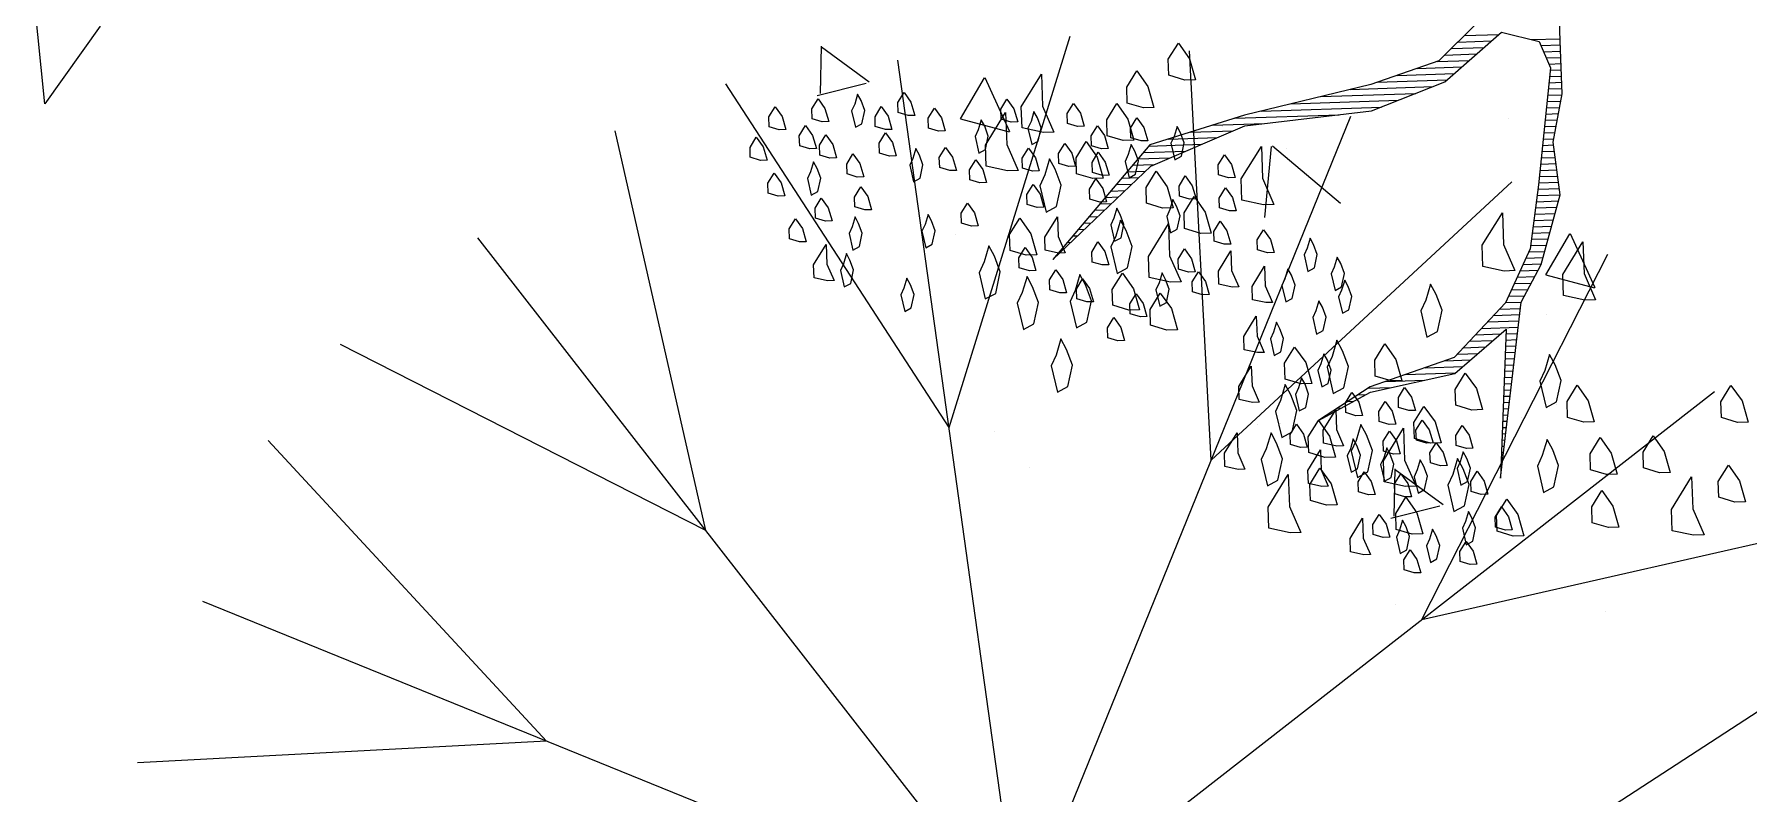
# Model space of a CAD drawing. Header units: millimetres. Extents: x 111 to 1506, y 14 to 566.
# Drawn here: x 232.246 to 234.159, y 156.875 to 157.722 of the extents above; entities that cross this region are included whole.
import ezdxf

# ---------------------------------------------------------------- set-up
doc = ezdxf.new("R2010")
doc.units = ezdxf.units.MM
doc.layers.add('ARBOLES', color=78, linetype='Continuous', lineweight=5)
doc.layers.add('fer', color=8, linetype='Continuous')
doc.layers.add('FURN', color=253, linetype='Continuous')

# ---------------------------------------------------------------- blocks, each defined once
blk = doc.blocks.new('*X16')
at = {"color": 0}
for p, q in [((17.4484, 15.98), (17.5044, 15.98)), ((17.4163, 15.95), (17.4677, 15.95)), ((17.427, 15.96), (17.4799, 15.96)), ((17.4377, 15.97), (17.4922, 15.97)), ((17.5556, 15.97), (17.6021, 15.97)), ((17.5707, 15.96), (17.6021, 15.96)), ((17.5747, 15.95), (17.6021, 15.95)), ((17.3386, 15.92), (17.431, 15.92)), ((17.3711, 15.93), (17.4433, 15.93)), ((17.4036, 15.94), (17.4555, 15.94)), ((17.5787, 15.94), (17.6021, 15.94)), ((17.5827, 15.93), (17.6021, 15.93)), ((17.5846, 15.92), (17.6021, 15.92)), ((17.2629, 15.9), (17.3957, 15.9)), ((17.3061, 15.91), (17.4188, 15.91)), ((17.5819, 15.9), (17.6021, 15.9)), ((17.5832, 15.91), (17.6021, 15.91)), ((17.1189, 15.87), (17.3117, 15.87)), ((17.1669, 15.88), (17.3397, 15.88)), ((17.2149, 15.89), (17.3677, 15.89)), ((17.5778, 15.87), (17.5996, 15.87)), ((17.5791, 15.88), (17.6018, 15.88)), ((17.5805, 15.89), (17.6021, 15.89)), ((17.0041, 15.84), (17.0729, 15.84)), ((17.0401, 15.85), (17.1235, 15.85)), ((17.0761, 15.86), (17.2435, 15.86)), ((17.5737, 15.84), (17.5929, 15.84)), ((17.575, 15.85), (17.5951, 15.85)), ((17.5764, 15.86), (17.5974, 15.86)), ((16.9281, 15.81), (16.9958, 15.81)), ((16.9371, 15.82), (17.0215, 15.82)), ((16.9681, 15.83), (17.0472, 15.83)), ((17.5696, 15.81), (17.5863, 15.81)), ((17.5709, 15.82), (17.5885, 15.82)), ((17.5723, 15.83), (17.5907, 15.83)), ((16.91, 15.79), (16.9444, 15.79)), ((16.919, 15.8), (16.9701, 15.8)), ((17.5669, 15.79), (17.5866, 15.79)), ((17.5682, 15.8), (17.5856, 15.8)), ((16.8829, 15.76), (16.9077, 15.76)), ((16.8919, 15.77), (16.9189, 15.77)), ((16.9009, 15.78), (16.9301, 15.78)), ((17.5628, 15.76), (17.5896, 15.76)), ((17.5641, 15.77), (17.5886, 15.77)), ((17.5655, 15.78), (17.5876, 15.78)), ((16.8557, 15.73), (16.8742, 15.73)), ((16.8648, 15.74), (16.8853, 15.74)), ((16.8738, 15.75), (16.8965, 15.75)), ((17.5585, 15.73), (17.5926, 15.73)), ((17.56, 15.74), (17.5916, 15.74)), ((17.5614, 15.75), (17.5906, 15.75)), ((16.8286, 15.7), (16.8406, 15.7)), ((16.8376, 15.71), (16.8518, 15.71)), ((16.8467, 15.72), (16.863, 15.72)), ((17.5535, 15.7), (17.5875, 15.7)), ((17.5551, 15.71), (17.5906, 15.71)), ((17.5568, 15.72), (17.5936, 15.72)), ((16.8105, 15.68), (16.8183, 15.68)), ((16.8195, 15.69), (16.8295, 15.69)), ((17.5501, 15.68), (17.5814, 15.68)), ((17.5518, 15.69), (17.5844, 15.69)), ((16.7833, 15.65), (16.7848, 15.65)), ((16.7924, 15.66), (16.7959, 15.66)), ((16.8014, 15.67), (16.8071, 15.67)), ((17.5451, 15.65), (17.5721, 15.65)), ((17.5468, 15.66), (17.5752, 15.66)), ((17.5485, 15.67), (17.5783, 15.67)), ((17.5352, 15.62), (17.5629, 15.62)), ((17.5402, 15.63), (17.566, 15.63)), ((17.5435, 15.64), (17.5691, 15.64)), ((17.5202, 15.59), (17.5486, 15.59)), ((17.5252, 15.6), (17.5543, 15.6)), ((17.5302, 15.61), (17.5598, 15.61)), ((17.5102, 15.57), (17.5372, 15.57)), ((17.5152, 15.58), (17.5429, 15.58)), ((17.4903, 15.54), (17.5241, 15.54)), ((17.5002, 15.55), (17.5257, 15.55)), ((17.5052, 15.56), (17.5315, 15.56)), ((17.4603, 15.51), (17.5196, 15.51)), ((17.4703, 15.52), (17.5211, 15.52)), ((17.4803, 15.53), (17.5226, 15.53)), ((17.4303, 15.48), (17.4661, 15.48)), ((17.4403, 15.49), (17.4786, 15.49)), ((17.4503, 15.5), (17.4911, 15.5)), ((17.4981, 15.48), (17.515, 15.48)), ((17.4988, 15.49), (17.5165, 15.49)), ((17.4996, 15.5), (17.5181, 15.5)), ((17.4, 15.46), (17.4411, 15.46)), ((17.4203, 15.47), (17.4536, 15.47)), ((17.4967, 15.46), (17.512, 15.46)), ((17.4974, 15.47), (17.5135, 15.47)), ((17.304, 15.43), (17.3661, 15.43)), ((17.336, 15.44), (17.4161, 15.44)), ((17.368, 15.45), (17.4286, 15.45)), ((17.4946, 15.43), (17.5074, 15.43)), ((17.4953, 15.44), (17.509, 15.44)), ((17.496, 15.45), (17.5105, 15.45)), ((17.242, 15.4), (17.2517, 15.4)), ((17.2587, 15.41), (17.2717, 15.41)), ((17.2754, 15.42), (17.3128, 15.42)), ((17.4924, 15.4), (17.5029, 15.4)), ((17.4931, 15.41), (17.5044, 15.41)), ((17.4938, 15.42), (17.5059, 15.42)), ((17.2087, 15.38), (17.2117, 15.38)), ((17.2254, 15.39), (17.2317, 15.39)), ((17.4903, 15.37), (17.4984, 15.37)), ((17.491, 15.38), (17.4999, 15.38)), ((17.4917, 15.39), (17.5014, 15.39)), ((17.4888, 15.35), (17.4953, 15.35)), ((17.4896, 15.36), (17.4968, 15.36)), ((17.4867, 15.32), (17.4908, 15.32)), ((17.4874, 15.33), (17.4923, 15.33)), ((17.4881, 15.34), (17.4938, 15.34)), ((17.4846, 15.29), (17.4862, 15.29)), ((17.4853, 15.3), (17.4877, 15.3)), ((17.486, 15.31), (17.4893, 15.31)), ((17.4831, 15.27), (17.4832, 15.27)), ((17.4838, 15.28), (17.4847, 15.28))]:
    blk.add_line(p, q, dxfattribs=at)
blk = doc.blocks.new('E1E')
at = {"layer": 'ARBOLES', "ltscale": 0.2}
for p, q in [((95.5359, 59.5519), (95.5359, 59.5519)), ((96.0598, 59.5667), (96.0598, 59.5667)), ((96.122, 59.5391), (96.122, 59.5391)), ((96.1796, 59.5223), (96.1796, 59.5223)), ((95.6009, 59.4784), (95.6009, 59.4784)), ((95.2708, 59.4541), (95.2708, 59.4541)), ((95.5845, 59.4467), (95.5298, 59.4067)), ((95.6045, 59.3832), (95.5819, 59.4428)), ((95.6038, 59.3838), (95.5266, 59.4035)), ((95.7975, 59.3971), (95.7975, 59.3971)), ((95.7699, 59.3841), (95.7699, 59.3841)), ((96.2691, 59.314), (96.2691, 59.314)), ((95.473, 59.2552), (95.473, 59.2552)), ((95.4361, 59.2211), (95.4361, 59.2211)), ((95.857, 59.2206), (95.857, 59.2206)), ((96.5118, 59.2106), (96.4571, 59.1706)), ((96.5318, 59.147), (96.5092, 59.2067)), ((96.3122, 59.1036), (96.2542, 59.1583)), ((96.3217, 59.1674), (96.2544, 59.159)), ((96.3128, 59.1041), (96.322, 59.1672)), ((96.5311, 59.1477), (96.4538, 59.1674)), ((95.9214, 59.0448), (95.8936, 59.1364)), ((95.4933, 59.1143), (95.4933, 59.1143)), ((95.92, 59.0432), (95.8063, 59.0804)), ((95.5054, 59.0022), (95.4473, 59.0568)), ((95.5148, 59.066), (95.4476, 59.0575)), ((95.506, 59.0027), (95.5152, 59.0658)), ((95.9924, 59.0443), (95.9924, 59.0443)), ((95.9008, 59.0394), (95.9008, 59.0394)), ((95.8256, 58.9566), (95.8256, 58.9566)), ((95.6403, 58.8897), (95.6403, 58.8897))]:
    blk.add_line(p, q, dxfattribs=at)
for points in [[(95.5281, 59.503), (95.5421, 59.5044), (95.5475, 59.4922), (95.5448, 59.4764), (95.5313, 59.485), (95.52, 59.4994)], [(95.5999, 59.5058), (95.618, 59.509), (95.6252, 59.4927), (95.6198, 59.4611), (95.609, 59.4855), (95.5918, 59.5022)], [(95.7024, 59.5158), (95.7313, 59.5209), (95.7429, 59.4949), (95.7343, 59.4442), (95.7169, 59.4833), (95.6894, 59.51)], [(95.5259, 59.4533), (95.5263, 59.4633), (95.5132, 59.4818), (95.5069, 59.4741), (95.51, 59.456), (95.5195, 59.4456), (95.5272, 59.4393)], [(95.5679, 59.4574), (95.5683, 59.4674), (95.5552, 59.4859), (95.5489, 59.4782), (95.5521, 59.4601), (95.5615, 59.4497), (95.5692, 59.4434)], [(95.4626, 59.4641), (95.4766, 59.4655), (95.482, 59.4533), (95.4793, 59.4375), (95.4658, 59.4461), (95.4545, 59.4605)], [(95.5499, 59.4557), (95.5723, 59.4579), (95.581, 59.4384), (95.5767, 59.413), (95.555, 59.4268), (95.5369, 59.4499)], [(95.5846, 59.4746), (95.5986, 59.476), (95.604, 59.4638), (95.6013, 59.448), (95.5877, 59.4565), (95.5764, 59.471)], [(95.6714, 59.463), (95.6938, 59.4652), (95.7025, 59.4457), (95.6981, 59.4204), (95.6764, 59.4341), (95.6584, 59.4572)], [(95.7748, 59.4233), (95.7755, 59.4392), (95.7545, 59.4688), (95.7444, 59.4565), (95.7495, 59.4276), (95.7647, 59.411), (95.7769, 59.4009)], [(95.7992, 59.463), (95.8172, 59.4662), (95.8245, 59.4499), (95.8191, 59.4183), (95.8082, 59.4427), (95.791, 59.4594)], [(96.0834, 59.4127), (96.0842, 59.4286), (96.0632, 59.4582), (96.0531, 59.4459), (96.0581, 59.417), (96.0733, 59.4004), (96.0856, 59.3903)], [(95.4902, 59.4131), (95.4906, 59.423), (95.4775, 59.4416), (95.4712, 59.4339), (95.4744, 59.4158), (95.4839, 59.4054), (95.4916, 59.3991)], [(95.6867, 59.4421), (95.7048, 59.4453), (95.712, 59.4291), (95.7066, 59.3974), (95.6957, 59.4218), (95.6786, 59.4385)], [(96.3065, 59.4064), (96.307, 59.4164), (96.2939, 59.4349), (96.2876, 59.4272), (96.2907, 59.4091), (96.3002, 59.3988), (96.3079, 59.3924)], [(96.3942, 59.4065), (96.3946, 59.4164), (96.3815, 59.435), (96.3752, 59.4273), (96.3784, 59.4092), (96.3879, 59.3988), (96.3956, 59.3925)], [(96.4055, 59.4359), (96.4235, 59.439), (96.4308, 59.4228), (96.4254, 59.3912), (96.4145, 59.4155), (96.3973, 59.4323)], [(95.5778, 59.4132), (95.5918, 59.4145), (95.5973, 59.4023), (95.5946, 59.3865), (95.581, 59.3951), (95.5697, 59.4095)], [(95.6244, 59.429), (95.6384, 59.4304), (95.6438, 59.4182), (95.6411, 59.4024), (95.6275, 59.4109), (95.6162, 59.4254)], [(95.6671, 59.3676), (95.6678, 59.3835), (95.6468, 59.4131), (95.6367, 59.4008), (95.6418, 59.3719), (95.657, 59.3553), (95.6693, 59.3452)], [(95.4235, 59.4072), (95.4459, 59.4093), (95.4545, 59.3898), (95.4502, 59.3645), (95.4285, 59.3782), (95.4104, 59.4014)], [(95.436, 59.4036), (95.45, 59.4049), (95.4554, 59.3927), (95.4527, 59.3769), (95.4392, 59.3855), (95.4279, 59.4)], [(95.5297, 59.361), (95.5305, 59.3769), (95.5095, 59.4065), (95.4994, 59.3942), (95.5044, 59.3653), (95.5196, 59.3487), (95.5319, 59.3386)], [(95.5761, 59.3734), (95.5765, 59.3833), (95.5634, 59.4019), (95.5571, 59.3942), (95.5602, 59.3761), (95.5697, 59.3657), (95.5774, 59.3594)], [(95.5825, 59.4), (95.6114, 59.4051), (95.623, 59.3791), (95.6143, 59.3285), (95.597, 59.3675), (95.5695, 59.3942)], [(95.6239, 59.3752), (95.6244, 59.3852), (95.6113, 59.4037), (95.605, 59.396), (95.6081, 59.3779), (95.6176, 59.3676), (95.6253, 59.3612)], [(95.67, 59.3811), (95.6705, 59.3911), (95.6574, 59.4096), (95.651, 59.4019), (95.6542, 59.3838), (95.6637, 59.3735), (95.6714, 59.3671)], [(95.6974, 59.4045), (95.7198, 59.4066), (95.7285, 59.3871), (95.7242, 59.3618), (95.7025, 59.3755), (95.6844, 59.3987)], [(95.7328, 59.4042), (95.7468, 59.4056), (95.7522, 59.3934), (95.7495, 59.3776), (95.736, 59.3862), (95.7247, 59.4006)], [(95.7813, 59.3561), (95.782, 59.372), (95.761, 59.4016), (95.7509, 59.3893), (95.756, 59.3604), (95.7712, 59.3438), (95.7835, 59.3337)], [(96.1572, 59.352), (96.1579, 59.3679), (96.1369, 59.3975), (96.1268, 59.3852), (96.1319, 59.3563), (96.1471, 59.3397), (96.1594, 59.3296)], [(96.4597, 59.4016), (96.4737, 59.4029), (96.4791, 59.3907), (96.4764, 59.3749), (96.4629, 59.3835), (96.4516, 59.398)], [(95.4844, 59.3715), (95.4984, 59.3729), (95.5038, 59.3607), (95.5011, 59.3449), (95.4875, 59.3535), (95.4762, 59.3679)], [(95.5268, 59.3417), (95.5273, 59.3517), (95.5142, 59.3702), (95.5079, 59.3625), (95.511, 59.3444), (95.5205, 59.3341), (95.5282, 59.3277)], [(95.6136, 59.3657), (95.6276, 59.3671), (95.633, 59.3549), (95.6303, 59.3391), (95.6167, 59.3477), (95.6054, 59.3621)], [(95.6881, 59.3843), (95.7062, 59.3875), (95.7134, 59.3712), (95.708, 59.3396), (95.6971, 59.364), (95.68, 59.3807)], [(95.815, 59.3727), (95.8331, 59.3758), (95.8404, 59.3596), (95.835, 59.328), (95.8241, 59.3523), (95.8069, 59.369)], [(96.0922, 59.323), (96.0929, 59.3389), (96.0719, 59.3686), (96.0618, 59.3563), (96.0669, 59.3274), (96.0821, 59.3107), (96.0944, 59.3006)], [(96.2201, 59.3333), (96.2208, 59.3492), (96.1999, 59.3788), (96.1897, 59.3665), (96.1948, 59.3376), (96.21, 59.321), (96.2223, 59.3108)], [(96.4019, 59.3564), (96.4024, 59.3663), (96.3892, 59.3848), (96.3829, 59.3771), (96.3861, 59.3591), (96.3956, 59.3487), (96.4033, 59.3424)], [(95.3093, 59.3485), (95.3317, 59.3507), (95.3404, 59.3312), (95.3361, 59.3059), (95.3144, 59.3196), (95.2963, 59.3427)], [(95.5494, 59.3567), (95.5634, 59.358), (95.5689, 59.3458), (95.5662, 59.33), (95.5526, 59.3386), (95.5413, 59.353)], [(95.7654, 59.3311), (95.7658, 59.341), (95.7527, 59.3595), (95.7464, 59.3518), (95.7496, 59.3338), (95.7591, 59.3234), (95.7667, 59.3171)], [(96.0138, 59.3638), (96.0278, 59.3651), (96.0333, 59.3529), (96.0306, 59.3371), (96.017, 59.3457), (96.0057, 59.3601)], [(96.3125, 59.3165), (96.3129, 59.3265), (96.2998, 59.345), (96.2935, 59.3373), (96.2967, 59.3192), (96.3062, 59.3089), (96.3138, 59.3025)], [(96.438, 59.3627), (96.452, 59.3641), (96.4575, 59.3519), (96.4548, 59.3361), (96.4412, 59.3446), (96.4299, 59.3591)], [(96.5094, 59.3555), (96.5234, 59.3569), (96.5289, 59.3447), (96.5262, 59.3289), (96.5126, 59.3375), (96.5013, 59.3519)], [(95.1994, 59.3152), (95.2283, 59.3203), (95.2399, 59.2943), (95.2313, 59.2436), (95.2139, 59.2827), (95.1864, 59.3094)], [(95.4279, 59.2922), (95.4286, 59.3081), (95.4076, 59.3377), (95.3975, 59.3255), (95.4026, 59.2965), (95.4178, 59.2799), (95.4301, 59.2698)], [(95.5259, 59.3219), (95.54, 59.3232), (95.5454, 59.311), (95.5427, 59.2952), (95.5291, 59.3038), (95.5178, 59.3182)], [(95.5731, 59.3335), (95.5955, 59.3357), (95.6042, 59.3162), (95.5999, 59.2909), (95.5782, 59.3046), (95.5601, 59.3277)], [(95.5783, 59.3355), (95.5923, 59.3368), (95.5978, 59.3246), (95.5951, 59.3088), (95.5815, 59.3174), (95.5702, 59.3318)], [(95.6339, 59.331), (95.6479, 59.3323), (95.6534, 59.3201), (95.6507, 59.3043), (95.6371, 59.3129), (95.6258, 59.3274)], [(95.68, 59.3369), (95.694, 59.3382), (95.6994, 59.3261), (95.6967, 59.3102), (95.6832, 59.3188), (95.6719, 59.3333)], [(95.7394, 59.2751), (95.7402, 59.291), (95.7192, 59.3206), (95.7091, 59.3083), (95.7141, 59.2794), (95.7293, 59.2628), (95.7416, 59.2527)], [(95.764, 59.325), (95.7864, 59.3272), (95.7951, 59.3077), (95.7908, 59.2824), (95.7691, 59.2961), (95.751, 59.3192)], [(95.9584, 59.3258), (95.9809, 59.328), (95.9895, 59.3085), (95.9852, 59.2832), (95.9635, 59.2969), (95.9454, 59.3201)], [(95.998, 59.3226), (96.0121, 59.324), (96.0175, 59.3118), (96.0148, 59.296), (96.0012, 59.3046), (95.9899, 59.319)], [(96.0156, 59.3201), (96.038, 59.3223), (96.0467, 59.3028), (96.0423, 59.2775), (96.0206, 59.2912), (96.0025, 59.3143)], [(96.0721, 59.3313), (96.0861, 59.3326), (96.0916, 59.3205), (96.0889, 59.3046), (96.0753, 59.3132), (96.064, 59.3277)], [(96.1101, 59.3336), (96.1241, 59.3349), (96.1295, 59.3227), (96.1268, 59.3069), (96.1133, 59.3155), (96.1019, 59.3299)], [(96.1593, 59.3214), (96.1733, 59.3228), (96.1788, 59.3106), (96.1761, 59.2948), (96.1625, 59.3033), (96.1512, 59.3178)], [(96.3947, 59.3288), (96.4087, 59.3302), (96.4141, 59.318), (96.4114, 59.3022), (96.3979, 59.3107), (96.3866, 59.3252)], [(96.4815, 59.309), (96.4819, 59.3189), (96.4688, 59.3374), (96.4625, 59.3297), (96.4656, 59.3117), (96.4751, 59.3013), (96.4828, 59.295)], [(96.5497, 59.3199), (96.5637, 59.3212), (96.5691, 59.309), (96.5664, 59.2932), (96.5528, 59.3018), (96.5415, 59.3162)], [(95.6168, 59.3039), (95.6308, 59.3052), (95.6362, 59.293), (95.6335, 59.2772), (95.6199, 59.2858), (95.6086, 59.3002)], [(95.7496, 59.2899), (95.75, 59.2999), (95.7369, 59.3184), (95.7306, 59.3107), (95.7338, 59.2926), (95.7433, 59.2823), (95.751, 59.2759)], [(95.8246, 59.2746), (95.825, 59.2846), (95.8119, 59.3031), (95.8056, 59.2954), (95.8088, 59.2773), (95.8183, 59.267), (95.826, 59.2606)], [(95.8341, 59.3081), (95.8521, 59.3112), (95.8594, 59.295), (95.854, 59.2634), (95.8431, 59.2878), (95.8259, 59.3045)], [(95.9918, 59.2711), (95.9922, 59.2811), (95.9791, 59.2996), (95.9728, 59.2919), (95.9759, 59.2738), (95.9854, 59.2635), (95.9931, 59.2571)], [(96.171, 59.3036), (96.1934, 59.3058), (96.2021, 59.2863), (96.1978, 59.261), (96.1761, 59.2747), (96.158, 59.2978)], [(96.2538, 59.2953), (96.2678, 59.2966), (96.2732, 59.2844), (96.2705, 59.2686), (96.2569, 59.2772), (96.2456, 59.2916)], [(95.3382, 59.2835), (95.3606, 59.2857), (95.3693, 59.2662), (95.365, 59.2409), (95.3433, 59.2546), (95.3252, 59.2777)], [(95.5385, 59.2713), (95.5609, 59.2735), (95.5696, 59.254), (95.5653, 59.2287), (95.5436, 59.2424), (95.5255, 59.2655)], [(95.6534, 59.2758), (95.6758, 59.2779), (95.6845, 59.2584), (95.6802, 59.2331), (95.6585, 59.2468), (95.6404, 59.27)], [(96.0691, 59.2348), (96.0698, 59.2507), (96.0488, 59.2804), (96.0387, 59.2681), (96.0438, 59.2392), (96.059, 59.2225), (96.0713, 59.2124)], [(96.0717, 59.2775), (96.0857, 59.2789), (96.0912, 59.2667), (96.0885, 59.2509), (96.0749, 59.2594), (96.0636, 59.2739)], [(96.1318, 59.2848), (96.1499, 59.288), (96.1571, 59.2717), (96.1517, 59.2401), (96.1408, 59.2645), (96.1237, 59.2812)], [(96.4209, 59.2918), (96.4349, 59.2931), (96.4404, 59.2809), (96.4377, 59.2651), (96.4241, 59.2737), (96.4128, 59.2881)], [(96.4643, 59.2819), (96.4783, 59.2832), (96.4837, 59.271), (96.481, 59.2552), (96.4675, 59.2638), (96.4562, 59.2782)], [(96.4941, 59.2805), (96.5081, 59.2819), (96.5136, 59.2697), (96.5109, 59.2539), (96.4973, 59.2625), (96.486, 59.2769)], [(96.5416, 59.2724), (96.5556, 59.2738), (96.561, 59.2616), (96.5583, 59.2458), (96.5447, 59.2544), (96.5334, 59.2688)], [(95.1648, 59.253), (95.1872, 59.2552), (95.1959, 59.2357), (95.1915, 59.2104), (95.1698, 59.2241), (95.1518, 59.2472)], [(95.2732, 59.2545), (95.2956, 59.2567), (95.3043, 59.2372), (95.3, 59.2119), (95.2783, 59.2256), (95.2602, 59.2487)], [(95.7826, 59.2267), (95.7831, 59.2367), (95.77, 59.2552), (95.7636, 59.2475), (95.7668, 59.2294), (95.7763, 59.219), (95.784, 59.2127)], [(95.9317, 59.2639), (95.9457, 59.2652), (95.9511, 59.253), (95.9484, 59.2372), (95.9349, 59.2458), (95.9236, 59.2602)], [(95.978, 59.2644), (96.0069, 59.2695), (96.0185, 59.2435), (96.0099, 59.1929), (95.9925, 59.2319), (95.965, 59.2586)], [(96.3609, 59.2407), (96.3613, 59.2506), (96.3482, 59.2691), (96.3419, 59.2614), (96.3451, 59.2434), (96.3546, 59.233), (96.3622, 59.2267)], [(96.3911, 59.2493), (96.4051, 59.2506), (96.4106, 59.2385), (96.4079, 59.2226), (96.3943, 59.2312), (96.383, 59.2457)], [(95.3932, 59.23), (95.4156, 59.2322), (95.4243, 59.2127), (95.42, 59.1874), (95.3983, 59.2011), (95.3802, 59.2242)], [(95.4677, 59.1853), (95.4684, 59.2012), (95.4474, 59.2308), (95.4373, 59.2185), (95.4424, 59.1896), (95.4576, 59.173), (95.4699, 59.1629)], [(95.8373, 59.2024), (95.8377, 59.2123), (95.8246, 59.2308), (95.8183, 59.2231), (95.8215, 59.2051), (95.831, 59.1947), (95.8387, 59.1884)], [(95.849, 59.2417), (95.8671, 59.2448), (95.8743, 59.2286), (95.8689, 59.197), (95.8581, 59.2213), (95.8409, 59.2381)], [(95.8987, 59.2394), (95.9168, 59.2426), (95.924, 59.2264), (95.9186, 59.1947), (95.9078, 59.2191), (95.8906, 59.2358)], [(95.9606, 59.2427), (95.9746, 59.244), (95.98, 59.2318), (95.9773, 59.216), (95.9638, 59.2246), (95.9525, 59.239)], [(96.0808, 59.2134), (96.0812, 59.2233), (96.0681, 59.2418), (96.0618, 59.2341), (96.065, 59.2161), (96.0745, 59.2057), (96.0822, 59.1994)], [(96.1884, 59.1944), (96.1891, 59.2103), (96.1681, 59.24), (96.158, 59.2277), (96.1631, 59.1988), (96.1783, 59.1821), (96.1906, 59.172)], [(96.1815, 59.2387), (96.1955, 59.2401), (96.201, 59.2279), (96.1983, 59.2121), (96.1847, 59.2207), (96.1734, 59.2351)], [(96.2651, 59.237), (96.2791, 59.2384), (96.2845, 59.2262), (96.2818, 59.2104), (96.2683, 59.2189), (96.257, 59.2334)], [(96.3089, 59.237), (96.3229, 59.2384), (96.3284, 59.2262), (96.3257, 59.2104), (96.3121, 59.219), (96.3008, 59.2334)], [(96.4607, 59.2023), (96.4612, 59.2123), (96.4481, 59.2308), (96.4418, 59.2231), (96.4449, 59.205), (96.4544, 59.1947), (96.4621, 59.1883)], [(96.4923, 59.2408), (96.5063, 59.2421), (96.5118, 59.2299), (96.5091, 59.2141), (96.4955, 59.2227), (96.4842, 59.2371)], [(95.761, 59.1879), (95.7614, 59.1978), (95.7483, 59.2163), (95.742, 59.2086), (95.7452, 59.1906), (95.7546, 59.1802), (95.7623, 59.1738)], [(96.2368, 59.2082), (96.2658, 59.2133), (96.2773, 59.1873), (96.2687, 59.1367), (96.2513, 59.1757), (96.2238, 59.2024)], [(96.4097, 59.2186), (96.4237, 59.2199), (96.4291, 59.2077), (96.4264, 59.1919), (96.4129, 59.2005), (96.4016, 59.215)], [(95.6513, 59.1579), (95.652, 59.1738), (95.6311, 59.2034), (95.621, 59.1911), (95.626, 59.1622), (95.6412, 59.1456), (95.6535, 59.1355)], [(95.7818, 59.163), (95.7822, 59.173), (95.7691, 59.1915), (95.7628, 59.1838), (95.766, 59.1657), (95.7754, 59.1553), (95.7831, 59.149)], [(95.8251, 59.1531), (95.8256, 59.163), (95.8125, 59.1816), (95.8062, 59.1739), (95.8093, 59.1558), (95.8188, 59.1454), (95.8265, 59.1391)], [(95.9304, 59.1902), (95.9444, 59.1916), (95.9498, 59.1794), (95.9471, 59.1636), (95.9336, 59.1722), (95.9222, 59.1866)], [(95.965, 59.1885), (95.9875, 59.1907), (95.9961, 59.1712), (95.9918, 59.1459), (95.9701, 59.1596), (95.952, 59.1827)], [(96.0153, 59.1745), (96.0158, 59.1844), (96.0027, 59.2029), (95.9963, 59.1952), (95.9995, 59.1772), (96.009, 59.1668), (96.0167, 59.1605)], [(96.1061, 59.2003), (96.1201, 59.2017), (96.1255, 59.1895), (96.1228, 59.1736), (96.1093, 59.1822), (96.098, 59.1967)], [(96.2055, 59.1958), (96.2195, 59.1972), (96.2249, 59.185), (96.2222, 59.1692), (96.2087, 59.1778), (96.1974, 59.1922)], [(96.2941, 59.172), (96.2945, 59.1819), (96.2814, 59.2004), (96.2751, 59.1927), (96.2783, 59.1747), (96.2877, 59.1643), (96.2954, 59.158)], [(96.3428, 59.1937), (96.3568, 59.195), (96.3623, 59.1828), (96.3596, 59.167), (96.346, 59.1756), (96.3347, 59.1901)], [(96.3885, 59.1896), (96.4025, 59.191), (96.4079, 59.1788), (96.4052, 59.163), (96.3916, 59.1716), (96.3803, 59.186)], [(95.8721, 59.1789), (95.8861, 59.1803), (95.8915, 59.1681), (95.8888, 59.1522), (95.8753, 59.1608), (95.864, 59.1753)], [(96.0251, 59.1763), (96.0475, 59.1784), (96.0562, 59.1589), (96.0518, 59.1336), (96.0301, 59.1473), (96.012, 59.1705)], [(96.1165, 59.166), (96.1305, 59.1673), (96.136, 59.1551), (96.1333, 59.1393), (96.1197, 59.1479), (96.1084, 59.1623)], [(96.127, 59.1749), (96.1494, 59.1771), (96.1581, 59.1575), (96.1538, 59.1322), (96.1321, 59.146), (96.114, 59.1691)], [(96.1626, 59.1719), (96.1766, 59.1732), (96.182, 59.161), (96.1793, 59.1452), (96.1658, 59.1538), (96.1545, 59.1682)], [(96.2326, 59.1349), (96.2331, 59.1448), (96.22, 59.1633), (96.2137, 59.1556), (96.2168, 59.1376), (96.2263, 59.1272), (96.234, 59.1209)], [(95.2017, 59.1525), (95.2241, 59.1547), (95.2328, 59.1352), (95.2285, 59.1099), (95.2068, 59.1236), (95.1887, 59.1468)], [(95.9403, 59.146), (95.9544, 59.1473), (95.9598, 59.1351), (95.9571, 59.1193), (95.9435, 59.1279), (95.9322, 59.1423)], [(95.9964, 59.1514), (96.0104, 59.1528), (96.0158, 59.1406), (96.0131, 59.1248), (95.9995, 59.1334), (95.9882, 59.1478)], [(96.0949, 59.1271), (96.0953, 59.137), (96.0822, 59.1555), (96.0759, 59.1479), (96.0791, 59.1298), (96.0885, 59.1194), (96.0962, 59.1131)], [(96.2116, 59.1424), (96.2405, 59.1475), (96.2521, 59.1215), (96.2434, 59.0709), (96.2261, 59.1099), (96.1986, 59.1366)], [(96.257, 59.1457), (96.271, 59.1471), (96.2765, 59.1349), (96.2738, 59.1191), (96.2602, 59.1277), (96.2489, 59.1421)], [(95.9015, 59.1212), (95.9304, 59.1263), (95.942, 59.1003), (95.9333, 59.0497), (95.916, 59.0887), (95.8885, 59.1154)], [(96.1082, 59.112), (96.1306, 59.1142), (96.1393, 59.0946), (96.135, 59.0693), (96.1133, 59.0831), (96.0952, 59.1062)], [(96.131, 59.1334), (96.145, 59.1348), (96.1504, 59.1226), (96.1477, 59.1068), (96.1342, 59.1154), (96.1229, 59.1298)], [(96.1721, 59.1177), (96.1861, 59.119), (96.1916, 59.1068), (96.1889, 59.091), (96.1753, 59.0996), (96.164, 59.114)], [(95.9584, 59.1053), (95.9725, 59.1067), (95.9779, 59.0945), (95.9752, 59.0787), (95.9616, 59.0872), (95.9503, 59.1017)], [(96.047, 59.0814), (96.0475, 59.0914), (96.0343, 59.1099), (96.028, 59.1022), (96.0312, 59.0841), (96.0407, 59.0737), (96.0484, 59.0674)], [(96.0858, 59.1036), (96.0999, 59.105), (96.1053, 59.0928), (96.1026, 59.077), (96.089, 59.0855), (96.0777, 59.1)], [(95.4533, 59.0775), (95.4822, 59.0826), (95.4938, 59.0566), (95.4852, 59.006), (95.4678, 59.045), (95.4403, 59.0717)], [(95.5683, 59.082), (95.5972, 59.087), (95.6088, 59.061), (95.6001, 59.0104), (95.5827, 59.0494), (95.5553, 59.0762)], [(96.0996, 59.0614), (96.122, 59.0635), (96.1307, 59.044), (96.1264, 59.0187), (96.1047, 59.0324), (96.0866, 59.0556)], [(96.062, 59.0057), (96.0845, 59.0079), (96.0931, 58.9883), (96.0888, 58.963), (96.0671, 58.9768), (96.049, 58.9999)]]:
    blk.add_lwpolyline(points, close=True, dxfattribs=at)
blk.add_lwpolyline([(95.6986, 58.7192), (95.7556, 58.8537), (95.8286, 58.9173), (95.9702, 59.0193), (96.0728, 59.104), (96.1356, 59.2956), (96.0612, 59.13), (95.9644, 59.0324), (95.8141, 58.9498), (95.7376, 58.8768), (95.6921, 58.7864), (95.6408, 58.7791), (95.6133, 58.8058), (95.5691, 58.9576), (95.5473, 59.0415), (95.5509, 59.121), (95.587, 59.215), (95.6765, 59.2938), (95.7242, 59.3618), (95.6736, 59.3003), (95.5783, 59.2345), (95.5364, 59.1535), (95.4683, 59.3414), (95.5314, 59.1123), (95.5256, 59.0552), (95.5373, 58.959), (95.5727, 58.8969), (95.5858, 58.8326), (95.6147, 58.7675), (95.6379, 58.7155)], dxfattribs=at)
at = {"layer": 'ARBOLES', "ltscale": 0.2, "xscale": 0.8372139817761642, "yscale": 0.8372139817761642, "zscale": 0.8372139817761642, "rotation": 204.0028523145856}
blk.add_blockref('*X16', (103.6395, 76.9735), dxfattribs=at)
blk = doc.blocks.new('PLANT')
for p, q in [((0.964, 0.06), (1.0674, 0.0354)), ((1.0674, 0.0354), (0.9622, -0.02))]:
    blk.add_line(p, q)
blk = doc.blocks.new('rr')
at = {"layer": 'fer', "color": 97}
for p, q in [((1375.7569, 206.5206), (1375.3818, 206.7821)), ((1375.7569, 206.5206), (1375.3818, 206.7821)), ((1375.5485, 206.3122), (1375.287, 206.6873)), ((1375.5485, 206.3122), (1375.287, 206.6873)), ((1376.0415, 206.0276), (1375.19, 206.5193)), ((1376.0415, 206.0276), (1375.19, 206.5193)), ((1375.5485, 206.3122), (1375.0929, 206.3512)), ((1375.5485, 206.3122), (1375.0929, 206.3512)), ((1375.4723, 206.0276), (1375.0582, 206.2217)), ((1375.4723, 206.0276), (1375.0582, 206.2217)), ((1376.0415, 206.0276), (1375.0582, 206.0276)), ((1375.4723, 206.0276), (1375.0582, 205.8335)), ((1376.0415, 206.0276), (1375.0582, 206.0276)), ((1375.4723, 206.0276), (1375.0582, 205.8335)), ((1376.0415, 206.0276), (1375.19, 205.5359)), ((1376.0415, 206.0276), (1375.19, 205.5359)), ((1376.0415, 206.0276), (1375.5499, 205.176)), ((1376.0415, 206.0276), (1375.5499, 205.176)), ((1376.0415, 206.0276), (1376.0415, 205.0443)), ((1376.0415, 206.0276), (1376.0415, 205.0443)), ((1375.5485, 205.7429), (1375.0929, 205.704)), ((1375.5485, 205.7429), (1375.0929, 205.704)), ((1375.5485, 205.7429), (1375.287, 205.3679)), ((1375.5485, 205.7429), (1375.287, 205.3679)), ((1375.7569, 205.5346), (1375.3818, 205.2731)), ((1375.7569, 205.5346), (1375.3818, 205.2731)), ((1375.7569, 205.5346), (1375.718, 205.079)), ((1375.7569, 205.5346), (1375.718, 205.079)), ((1376.0415, 205.4583), (1375.8475, 205.0443)), ((1376.0415, 205.4583), (1375.8475, 205.0443)), ((1376.0415, 205.4583), (1376.2356, 205.0443)), ((1376.0415, 205.4583), (1376.2356, 205.0443))]:
    blk.add_line(p, q, dxfattribs=at)

msp = doc.modelspace()

# ---------------------------------------------------------------- block references
at = {"color": 80, "lineweight": 100, "rotation": 247.9147716791316}
msp.add_blockref('rr', (559.80642, 1509.25809), dxfattribs=at)
at = {"layer": 'ARBOLES', "color": 0, "xscale": 0.8310831642732954, "yscale": 0.8310831642732954, "zscale": 0.8310831642732954, "rotation": 157.9147716791316}
msp.add_blockref('E1E', (325.94556, 173.09448), dxfattribs=at)
at = {"layer": 'FURN', "rotation": 247.9147716791316}
msp.add_blockref('PLANT', (232.62653, 158.64679), dxfattribs=at)

doc.saveas('drawing.dxf')
